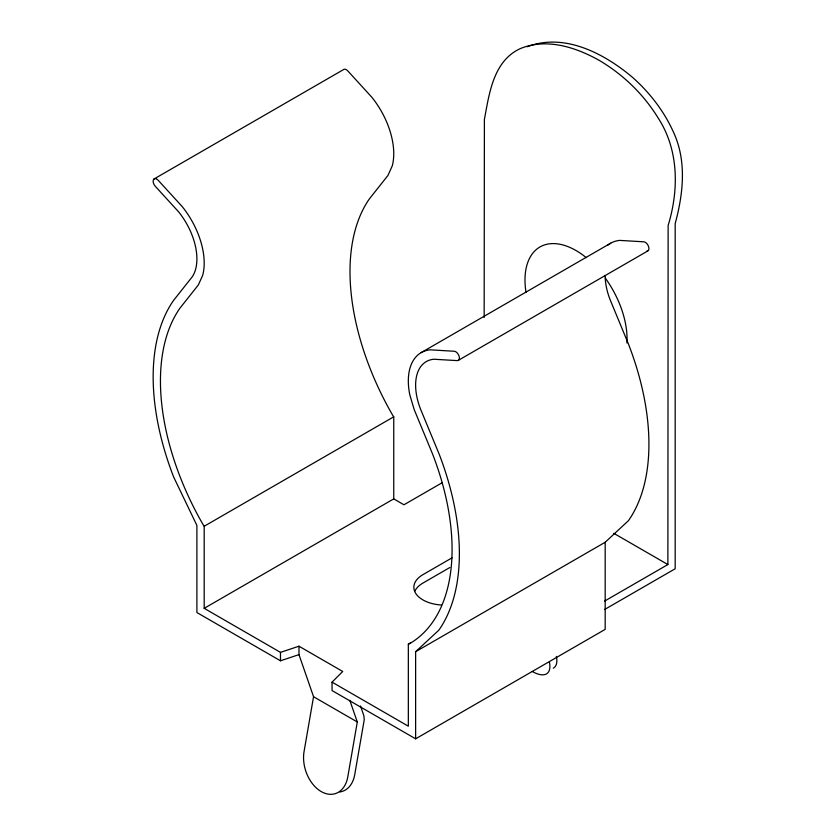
<?xml version="1.0" encoding="UTF-8"?>
<svg xmlns="http://www.w3.org/2000/svg" width="836" height="836" viewBox="0 0 836 836"><rect width="100%" height="100%" fill="white"/><g stroke="black" fill="none" stroke-linecap="round" stroke-linejoin="round"><path stroke-width="1.25" d="M298.974 654.63L280.478 660.795L196.899 612.537L196.899 525.426L173.669 477.053A216.524 125.013 60 0 1 173.669 300.26L192.019 277.113A51.55 29.762 60 0 0 178.674 211.916L155.277 186.271A5.131 2.957 60 0 1 153.458 179.688A5.131 2.957 60 0 1 158.255 180.346L182.321 206.722A61.864 35.718 60 0 1 202.699 275.305L198.331 284.971L179.98 308.118A206.21 119.057 60 0 0 203.158 524.736L204.193 526.252L204.193 608.326L280.478 652.373L298.974 646.207L298.974 654.63L313.552 696.722L304.064 751.533A30.932 21.308 72.2 0 0 321.191 791.556A30.932 21.308 72.2 0 0 347.807 776.79L357.296 721.98L349.803 700.328M605.18 275.723A51.55 29.762 60 0 0 610.061 299.591L628.411 343.93A216.524 125.013 60 0 1 628.411 520.713L605.18 542.261L605.18 629.372L415.628 738.815L332.038 690.557L332.038 682.145L342.718 671.465L298.974 646.207M415.628 738.815L415.628 651.704L438.858 630.156A216.524 125.013 60 0 0 438.858 453.363L420.508 409.034A51.55 29.762 60 0 1 433.853 359.24L457.24 360.609A5.131 2.957 60 0 0 459.068 356.126A5.131 2.957 60 0 0 454.272 351.256L430.206 349.835A61.864 35.718 60 0 0 409.818 394.895L414.196 409.598L432.536 453.927A206.21 119.057 60 0 1 409.368 643.793L408.334 644.117L408.334 726.191L332.038 682.145M153.949 179.04L343.512 69.607A5.131 2.957 60 0 1 347.807 70.914L371.874 97.289A61.864 35.718 60 0 1 392.262 165.873L387.894 175.529L369.543 198.675A206.21 119.057 60 0 0 392.711 415.304L393.746 416.819L393.746 498.883L204.193 608.326M421.145 352.635L610.698 243.192M458.055 360.504L647.607 251.061M204.193 526.252L393.746 416.819M442.359 482.612L403.955 504.777L393.746 498.883M452.077 557.821L422.911 574.656A30.932 17.859 0 0 0 415.586 593.184A30.932 17.859 0 0 0 441.324 605.024M449.831 567.529L422.911 583.068A30.932 17.859 0 0 0 414.907 591.083M408.334 644.117L410.591 642.811M415.628 651.704L605.18 542.261M604.627 601.074L667.88 564.551L668.131 225.48C678.999 189.908 678.916 149.884 658.057 117.845C643.532 94.207 623.071 74.456 599.203 60.359C575.722 47.182 546.43 37.724 520.253 48.624C493.282 61.038 489.227 93.622 484.399 119.412L484.159 317.513M604.512 609.559L675.174 568.762L675.174 223.599C683.42 193.252 686.983 159.979 672.813 130.74C663.439 110.373 649.436 92.43 632.747 77.539C604.532 53.692 564.603 32.395 527.297 46.732M613.781 533.316L667.88 564.551M313.552 696.722L357.296 721.98M360.504 705.971L363.859 715.668L364.245 719.754L354.746 774.564A30.932 21.308 72.2 0 1 339.709 791.974M280.478 652.373L280.478 660.795M607.824 245.199A61.864 35.718 60 0 1 619.758 240.402L643.835 241.813A5.131 2.957 60 0 1 648.621 246.693A5.131 2.957 60 0 1 646.803 251.176M526.022 292.401A72.178 41.675 60 0 1 586.245 257.634M605.285 278.085A72.178 41.675 60 0 1 626.927 343.042M556.348 656.385A30.932 13.564 50.2 0 1 553.296 668.183M549.398 662.185A30.932 13.564 50.2 0 1 532.271 671.465"/></g></svg>
